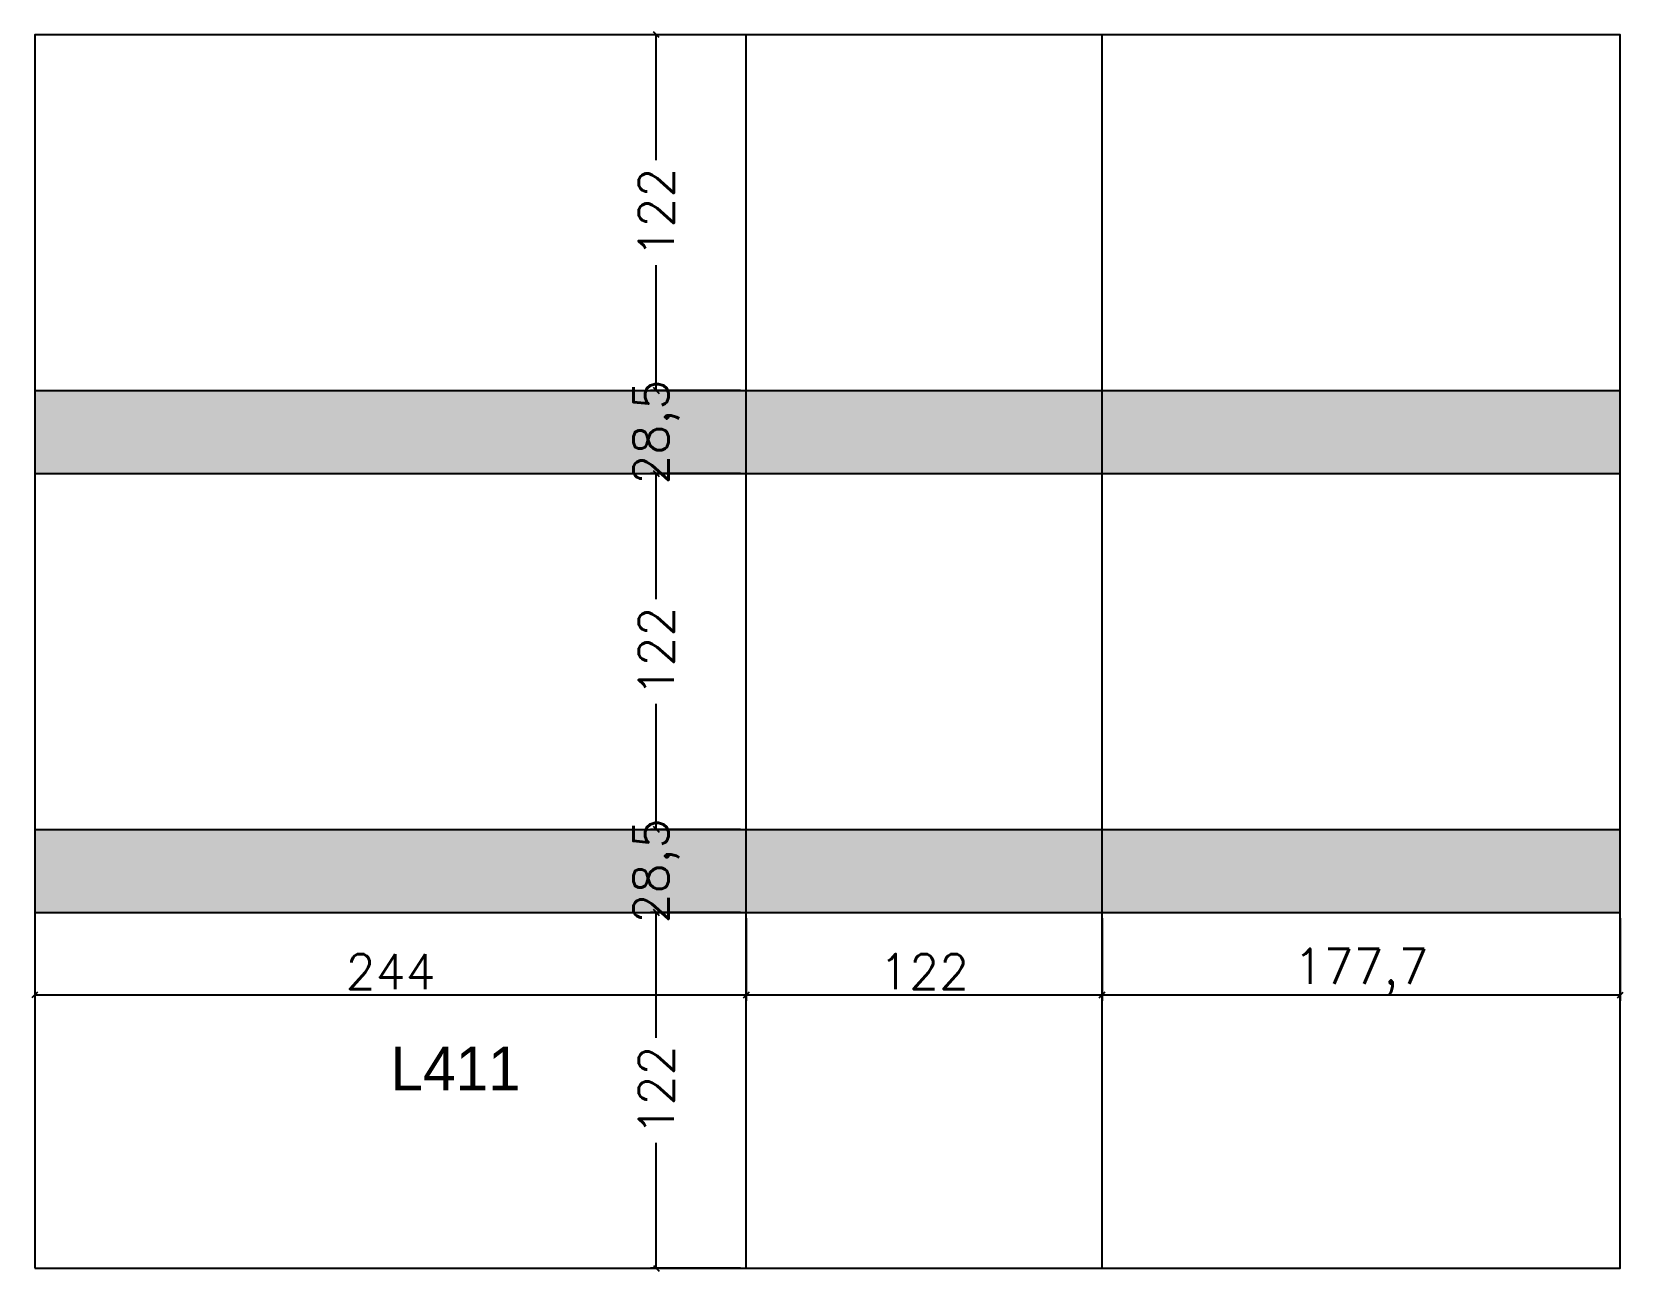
# Model space of a CAD drawing. Extents: x 2804 to 3349, y 1589 to 2014.
import ezdxf

# ---------------------------------------------------------------- set-up
doc = ezdxf.new("R2010")
doc.units = 0
for name, color, linetype in [('COTA', 241, 'Continuous'), ('Hachura', 251, 'Continuous'), ('NOMENCLATURA', 7, 'Continuous'), ('PAINEIS', 6, 'Continuous')]:
    doc.layers.add(name, color=color, linetype=linetype)
doc.styles.add('Romans', font='romans.shx', dxfattribs={"height": 12})
doc.dimstyles.new('cotas', dxfattribs={"dimtxt": 9, "dimasz": 2, "dimexe": 2, "dimexo": 2, "dimgap": 2, "dimtad": 1, "dimdec": 1, "dimzin": 12, "dimtxsty": 'Romans', "dimblk": 'OBLIQUE', "dimcen": 2.5, "dimclrd": 4, "dimclre": 4, "dimclrt": 240, "dimazin": 3, "dimtfac": 1, "dimtmove": 0, "dimatfit": 3})

# ---------------------------------------------------------------- blocks, each defined once
blk = doc.blocks.new('_OBLIQUE')
at = {"color": 0, "linetype": 'BYBLOCK'}
blk.add_line((-0.5, -0.5), (0.5, 0.5), dxfattribs=at)

msp = doc.modelspace()

# ---------------------------------------------------------------- hatches: boundary and pattern name
at = {"layer": 'Hachura'}
h = msp.add_hatch(color=8, dxfattribs=at)
h.dxf.hatch_style = 1
h.paths.add_polyline_path([(2804.62, 1891.12), (2804.62, 1862.62), (3348.33, 1862.62), (3348.33, 1891.12)])
h = msp.add_hatch(color=8, dxfattribs=at)
h.dxf.hatch_style = 1
h.paths.add_polyline_path([(2804.62, 1740.62), (2804.62, 1712.12), (3348.33, 1712.12), (3348.33, 1740.62)])

# ---------------------------------------------------------------- linework, layer by layer
at = {"layer": 'PAINEIS'}
for p, q in [((3048.62, 1590.12), (3048.62, 2013.12)), ((3170.62, 1590.12), (3170.62, 2013.12))]:
    msp.add_line(p, q, dxfattribs=at)
at = {"layer": 'PAINEIS', "lineweight": 25}
for p, q in [((2804.62, 1891.12), (3348.33, 1891.12)), ((2804.62, 1862.62), (3348.33, 1862.62)), ((2804.62, 1740.62), (3348.33, 1740.62)), ((2804.62, 1712.12), (3348.33, 1712.12))]:
    msp.add_line(p, q, dxfattribs=at)
at = {"layer": 'PAINEIS'}
msp.add_lwpolyline([(2804.62, 1590.12), (3348.33, 1590.12), (3348.33, 2013.12), (2804.62, 2013.12)], close=True, dxfattribs=at)

# ---------------------------------------------------------------- texts
at = {"layer": 'NOMENCLATURA'}
msp.add_text('L411', height=15, dxfattribs=at).set_placement((2926.62, 1651.12))

# ---------------------------------------------------------------- dimensions: what is measured, and where the dimension line sits
at = {"layer": 'COTA'}
for base, p1, p2, location in [((3017.76, 1891.12), (3048.62, 1891.12), (3048.62, 2013.12), (3017.76, 1952.12)), ((3017.76, 1862.62), (3048.62, 1862.62), (3048.62, 1891.12), (3017.76, 1876.87)), ((3017.76, 1740.62), (3048.62, 1740.62), (3048.62, 1862.62), (3017.76, 1801.62)), ((3017.76, 1712.12), (3048.62, 1712.12), (3048.62, 1740.62), (3017.76, 1726.37)), ((3017.76, 1590.12), (3048.62, 1590.12), (3048.62, 1712.12), (3017.76, 1651.12))]:
    msp.add_linear_dim(base=base, p1=p1, p2=p2, angle=90, location=location, dimstyle='cotas', override={"dimtmove": 2}, dxfattribs=at).render()
for base, p1, p2 in [((2804.62, 1683.85), (2804.62, 1712.12), (3048.62, 1712.12)), ((3048.62, 1683.85), (3048.62, 1712.12), (3170.62, 1712.12)), ((3170.62, 1683.85), (3170.62, 1712.12), (3348.33, 1712.12))]:
    msp.add_linear_dim(base=base, p1=p1, p2=p2, dimstyle='cotas', dxfattribs=at).render()

doc.saveas('drawing.dxf')
